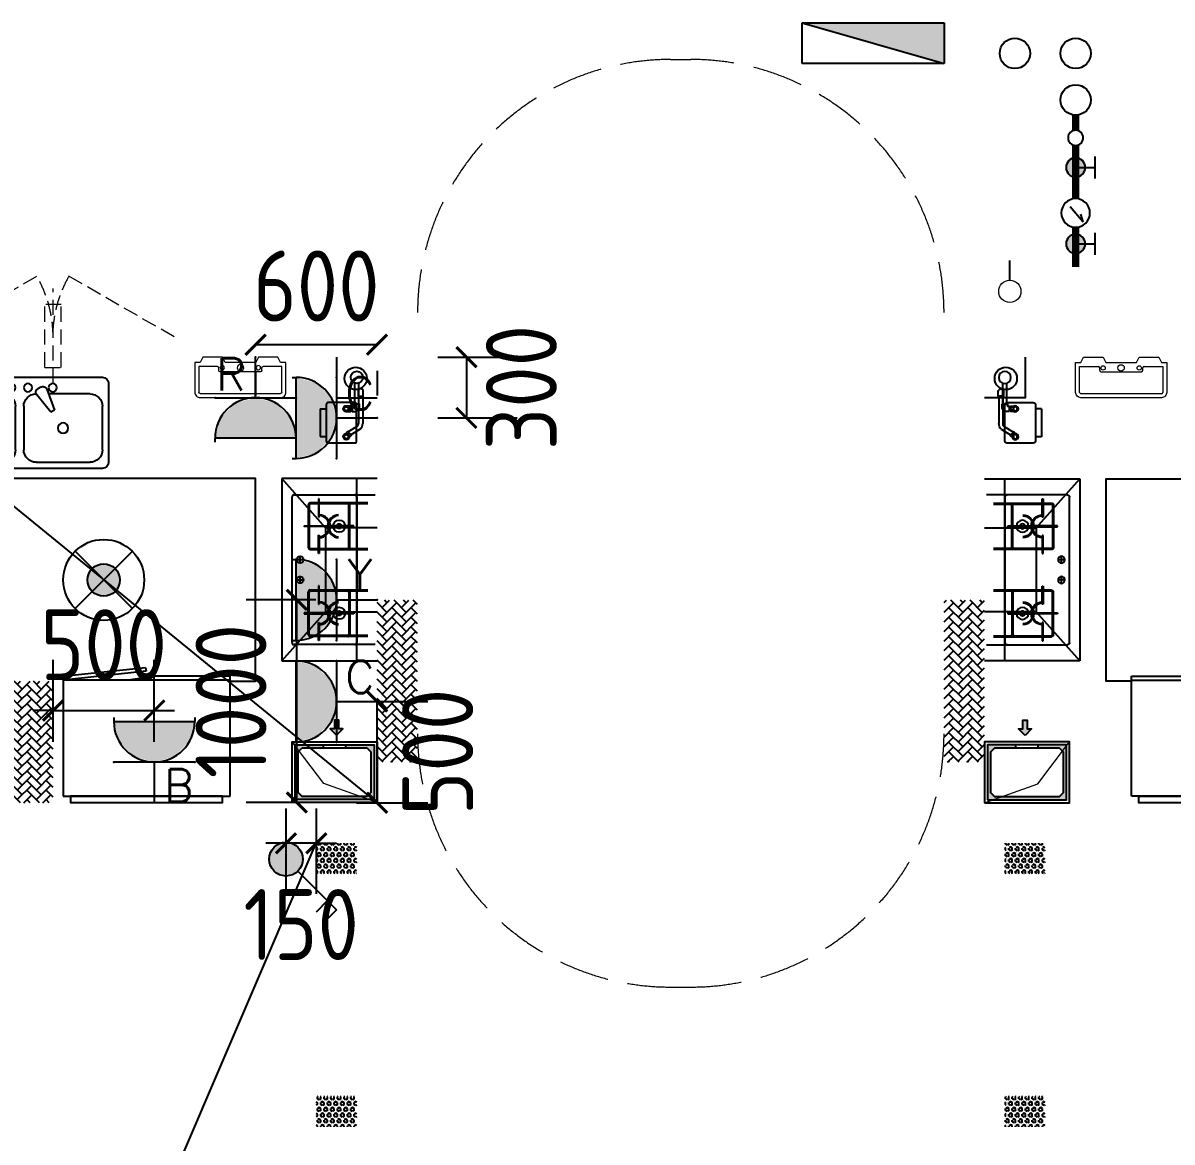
# Model space of a CAD drawing. Extents: x 3002737 to 4077523, y -995787 to -7267.
# Drawn here: x 3224489 to 3230163, y -711931 to -706406 of the extents above; entities that cross this region are included whole.
import ezdxf
from ezdxf.enums import TextEntityAlignment as Align

# ---------------------------------------------------------------- set-up
doc = ezdxf.new("R2010")
doc.units = 0
doc.header["$LTSCALE"] = 1000
doc.header["$MEASUREMENT"] = 0
doc.linetypes.add('DASH', pattern=[0.35, 0.25, -0.1])
doc.linetypes.add('HIDDEN', pattern=[0.375, 0.25, -0.125])
doc.layers.get('0').update_dxf_attribs({"linetype": 'CONTINUOUS'})
doc.layers.get('Defpoints').update_dxf_attribs({"linetype": 'CONTINUOUS'})
for name, color, linetype in [('!!电气', 1, 'CONTINUOUS'), ('AH-FURNITURE', 1, 'CONTINUOUS'), ('EQUIP-插座', 3, 'CONTINUOUS'), ('EQUIP-照明', 3, 'CONTINUOUS'), ('EQUIP_消火栓', 7, 'CONTINUOUS'), ('IP-bath&kitchen-JOHNSON', 4, 'CONTINUOUS'), ('LVTRY', 252, 'CONTINUOUS'), ('TEL_TEXT', 7, 'CONTINUOUS'), ('VPIPE-中水', 122, 'CONTINUOUS'), ('VPIPE-凝结', 150, 'CONTINUOUS'), ('VPIPE-消防', 1, 'TG_X'), ('VPIPE-给水', 3, 'TG_J'), ('保温', 6, 'CONTINUOUS'), ('建筑-排气道', 252, 'CONTINUOUS'), ('污水', 3, 'CONTINUOUS'), ('给水', 4, 'CONTINUOUS')]:
    doc.layers.add(name, color=color, linetype=linetype)
for name, color, linetype, lineweight in [('PUB_HATCH', 8, 'CONTINUOUS', 9), ('STAIR', 252, 'CONTINUOUS', 20), ('VPIPE-废水', 31, 'TG_F', 18), ('WINDOW', 146, 'CONTINUOUS', 20), ('平面-空调室内机', 176, 'CONTINUOUS', 9), ('平面-空调预留孔', 252, 'CONTINUOUS', 15), ('立面-洞口示意', 252, 'CONTINUOUS', 13)]:
    doc.layers.add(name, color=color, linetype=linetype, lineweight=lineweight)
doc.styles.add('_TEL_DIM', font='SIMPLEX', dxfattribs={"width": 0.8, "height": 3.5, "bigfont": 'HZTXT'})
doc.styles.add('DIM_FONT', font='SIMPLEX', dxfattribs={"width": 0.7, "bigfont": 'GBCBIG'})
doc.styles.get("Standard").update_dxf_attribs({"font": 'gbenor.shx', "bigfont": 'gbcbig.shx'})
doc.styles.add('TG_LINETYPE', font='SIMPLEX', dxfattribs={"width": 0.8, "height": 3, "bigfont": 'HZTXT'})
doc.linetypes.add('TG_F', pattern='A,2,-0.3,["F",TG_LINETYPE,S=0.1,R=0,X=-0.23,Y=-0.15],0', length=2.3)
doc.linetypes.add('TG_J', pattern='A,2,-0.22,["J",TG_LINETYPE,S=0.1,R=0,X=-0.18,Y=-0.15],0', length=2.22)
doc.linetypes.add('TG_X', pattern='A,4,-0.3,["X",TG_LINETYPE,S=0.1,R=0,X=-0.23,Y=-0.15],0', length=4.3)
doc.dimstyles.get("Standard").update_dxf_attribs({"dimscale": 100, "dimtxt": 3.5, "dimasz": 1, "dimexe": 2.5, "dimexo": 3, "dimgap": 1.5, "dimtad": 1, "dimdec": 0, "dimzin": 0, "dimdsep": 46, "dimtxsty": 'Standard', "dimblk": 'ARCHTICK', "dimcen": 0.09, "dimadec": 0, "dimazin": 0, "dimtfac": 1, "dimtdec": 0, "dimtix": 1, "dimtmove": 2, "dimatfit": 3, "dimfxl": 1, "dimtolj": 1, "dimtzin": 0, "dimarcsym": 0})
pattern_1 = [(45, (0, 0), (0, 47.4157523), [100.584, -33.528]), (135, (23.708, 23.708), (3e-15, 47.4157523), [100.584, -33.528])]
pattern_2 = [(90, (0, 0), (-16.49778, 1e-15), [9.525, -19.05]), (210, (0, 0), (8.24889, -14.2874966), [9.525, -19.05]), (150, (6e-16, 9.525), (-8.24889, -14.2874966), [9.525, -19.05])]

# ---------------------------------------------------------------- blocks, each defined once
blk = doc.blocks.new('rtyg7uyhg')
at = {"layer": 'LVTRY'}
for p, q in [((193590.3, 45458.1), (193590.3, 45069.5)), ((194234.6, 45488.8), (193621, 45488.8)), ((194265.3, 45069.5), (194265.3, 45458.1)), ((193682.3, 45407), (193887.8, 45407)), ((193896.4, 45429.9), (193857.6, 45326.3)), ((193875.3, 45316), (193945.6, 45401.5)), ((193925.8, 45440.4), (193940.1, 45432.2)), ((194111.9, 45407), (194173.3, 45407)), ((193621, 45130.8), (193621, 45345.6)), ((194009.6, 45345.6), (194009.6, 45130.8)), ((194050.5, 45130.8), (194050.5, 45345.6)), ((194234.6, 45345.6), (194234.6, 45130.8)), ((193857.6, 45326.3), (193875.3, 45316)), ((193948.3, 45069.5), (193682.3, 45069.5)), ((194173.3, 45069.5), (194111.9, 45069.5)), ((193621, 45038.8), (194234.6, 45038.8))]:
    blk.add_line(p, q, dxfattribs=at)
for centre, radius in [((193866.4, 45437.7), 20.5), ((193989.2, 45437.7), 20.5), ((194071, 45437.7), 20.5), ((193815.3, 45238.2), 25.6), ((194137.5, 45238.2), 25.6)]:
    blk.add_circle(centre, radius, dxfattribs=at)
for centre, radius, start, end in [((193621, 45458.1), 30.7, 90, 180), ((194234.6, 45458.1), 30.7, 360, 90), ((193682.3, 45345.6), 61.4, 90, 180), ((193915.6, 45422.7), 20.5, 60, 159.4623), ((193929.8, 45414.5), 20.5, 320.5377, 60), ((193948.3, 45345.6), 61.4, 360, 90), ((194111.9, 45345.6), 61.4, 90, 180), ((194173.3, 45345.6), 61.4, 360, 90), ((193682.3, 45130.8), 61.4, 180, 270), ((193948.3, 45130.8), 61.4, 270, 360), ((194111.9, 45130.8), 61.4, 180, 270), ((194173.3, 45130.8), 61.4, 270, 360), ((193621, 45069.5), 30.7, 180, 270), ((194234.6, 45069.5), 30.7, 270, 360)]:
    blk.add_arc(centre, radius, start, end, dxfattribs=at)
at = {"layer": 'LVTRY', "style": 'DIM_FONT', "width": 0.8, "flags": 9}
for tag in ['YSIZE', 'XSIZE']:
    blk.add_attdef(tag, (193927.8, 45487.8), '', height=0.5, rotation=90, dxfattribs=at)
blk = doc.blocks.new('A$C60D053AF')
at = {"layer": 'AH-FURNITURE', "color": 8}
for p, q in [((232.5, -90), (128.3, -90)), ((232.5, -110), (128.3, -110)), ((192.5, -71), (327.6, -71)), ((192.5, -91), (327.6, -91)), ((341.7, -96.9), (370, -143.2)), ((355.9, -82.7), (384.2, -129)), ((245, -129.5), (245, -122.5)), ((265, -129.5), (265, -122.5)), ((255, -281), (255, -251)), ((255, -281), (393, -281)), ((393, -281), (393, -251))]:
    blk.add_line(p, q, dxfattribs=at)
for points in [[(170, -68, 1), (170, -94), (192.5, -94), (192.5, -68)], [(234, -251), (414, -251, 0.414214), (424, -241), (424, -111, 0.414214), (414, -101), (234, -101, 0.414214), (224, -111), (224, -241, 0.414214)], [(268, -122.5), (268, -107, 0.414214), (248, -87), (232.5, -87), (232.5, -113), (242, -113), (242, -122.5)], [(242, -152, 1), (268, -152), (268, -129.5), (242, -129.5)], [(383.8, -161.2, 1), (402.2, -142.8), (386.3, -126.9), (367.9, -145.3)]]:
    blk.add_lwpolyline(points, format="xyb", close=True, dxfattribs=at)
for centre, radius in [((100, -100), 30), ((255, -152), 15), ((255, -152), 10), ((393, -152), 15), ((393, -152), 10)]:
    blk.add_circle(centre, radius, dxfattribs=at)
for radius in [40, 20]:
    blk.add_arc((327.6, -111), radius, 45, 90, dxfattribs=at)
blk = doc.blocks.new('A-Kitchen-7')
at = {"layer": 'LVTRY'}
for p, q in [((-518.7, 779.7), (-7.2, 834.3)), ((-3.6, 810.6), (-515, 756)), ((-29.1, 767), (-35.2, 806.4)), ((-7.2, 834.3), (-3.6, 810.6)), ((-515, 756), (-518.7, 779.7)), ((515, 756), (-515, 756)), ((-515, 756), (-515, 40)), ((-485.6, 760.5), (-484.9, 756)), ((-29.1, 767), (-112.1, 756)), ((515, 780), (0, 780)), ((0, 756), (0, 780)), ((515, 756), (515, 780)), ((515, 40), (515, 756)), ((-515, 40), (515, 40))]:
    blk.add_line(p, q, dxfattribs=at)
blk.add_lwpolyline([(-468.9, 40), (-468.9, 0), (468.9, 0), (468.9, 40)], close=True, dxfattribs=at)
blk = doc.blocks.new('FRSDFDGDGDRGDR')
at = {"layer": '平面-空调预留孔', "color": 252}
for p, q in [((699612.3, 775044), (699612.3, 775441.2)), ((699618.9, 775447.8), (699746.3, 775447.8)), ((699746.3, 775447.8), (699746.3, 775355.4)), ((699719.9, 775342.2), (699719.9, 775143)), ((699726.5, 775348.8), (699739.7, 775348.8)), ((699726.5, 775136.4), (699739.7, 775136.4)), ((699746.3, 775129.8), (699746.3, 775037.4)), ((699746.3, 775037.4), (699618.9, 775037.4))]:
    blk.add_line(p, q, dxfattribs=at)
blk.add_lwpolyline([(699766.1, 775166.7), (699792.5, 775153.5), (699792.5, 775057.2), (699766.1, 775044), (699766.1, 775017.6), (699618.9, 775017.6, -0.414214), (699592.5, 775044), (699592.5, 775441.2, -0.414214), (699618.9, 775467.6), (699766.1, 775467.6), (699766.1, 775441.2), (699792.5, 775428), (699792.5, 775331.6), (699766.1, 775318.4)], format="xyb", close=True, dxfattribs=at)
for centre, radius in [((699739.7, 775331.6), 10.6), ((699739.7, 775243.2), 15.8), ((699739.7, 775153.5), 10.6)]:
    blk.add_circle(centre, radius, dxfattribs=at)
for centre, start, end in [((699618.9, 775441.2), 90, 180), ((699726.5, 775342.2), 90, 180), ((699739.7, 775355.4), 270, 360), ((699726.5, 775143), 180, 270), ((699739.7, 775129.8), 0, 90), ((699618.9, 775044), 180, 270)]:
    blk.add_arc(centre, 6.6, start, end, dxfattribs=at)
blk = doc.blocks.new('*U153')
h = blk.add_hatch(color=5)
h.set_gradient(color1=(0, 0, 255), rotation=180, tint=1)
h.paths.add_polyline_path([(0, 0), (-6.35, -6.35), (-6.35, -2.159), (-15, -2.159), (-15, 2.159), (-6.35, 2.159), (-6.35, 6.35)])
at = {"color": 0, "linetype": 'Continuous'}
blk.add_lwpolyline([(0, 0), (-6.35, -6.35), (-6.35, -2.159), (-15, -2.159), (-15, 2.159), (-6.35, 2.159), (-6.35, 6.35)], close=True, dxfattribs=at)
blk = doc.blocks.new('GDGDRGDRGRD')
at = {"layer": 'PUB_HATCH'}
blk.add_hatch(color=252, dxfattribs=at).paths.add_polyline_path([(430319.8, 370173.6), (430319.8, 370443.6), (430179.8, 370443.6), (430179.8, 370428.6), (430284.8, 370428.6), (430304.8, 370408.6), (430304.8, 370208.6), (430284.8, 370188.6), (429964.8, 370188.6), (429944.8, 370208.6), (429944.8, 370408.6), (429964.8, 370428.6), (430069.8, 370428.6), (430069.8, 370443.6), (429929.8, 370443.6), (429929.8, 370173.6)])
at = {"layer": 'LVTRY', "color": 251}
for p, q in [((430080.5, 371515.4), (429864.6, 371758.3)), ((430334.8, 371758.3), (429864.6, 371758.3)), ((429864.6, 371758.3), (429864.6, 370858.3)), ((430234.8, 370858.3), (430234.8, 371758.3)), ((430334.8, 371515.4), (430080.5, 371515.4)), ((430080.5, 371515.4), (430080.5, 371100.3)), ((429864.6, 370858.3), (430080.5, 371100.3)), ((430080.5, 371100.3), (430334.8, 371100.3)), ((429864.6, 370858.3), (430334.8, 370858.3))]:
    blk.add_line(p, q, dxfattribs=at)
at = {"layer": 'LVTRY'}
for p, q in [((429914.8, 370948.3), (429914.8, 371668.3)), ((429924.8, 371678.3), (430324.8, 371678.3)), ((429994.8, 371628.3), (429994.8, 371418.3)), ((429999.8, 371628.3), (429999.8, 371418.3)), ((430289.8, 371638.3), (430004.8, 371638.3)), ((430289.8, 371633.3), (430004.8, 371633.3)), ((430045.1, 371658.3), (430045.1, 371568.3)), ((430049.6, 371658.3), (430045.1, 371658.3)), ((430049.6, 371568.3), (430049.6, 371658.3)), ((430194.8, 371418.3), (430194.8, 371628.3)), ((430199.8, 371418.3), (430199.8, 371628.3)), ((430234.8, 371668.3), (430234.8, 370948.3)), ((429974.8, 371525.6), (430102.3, 371525.6)), ((429974.8, 371521.1), (429974.8, 371525.6)), ((430102.3, 371521.1), (429974.8, 371521.1)), ((430045.1, 371568.3), (430049.6, 371568.3)), ((430219.8, 371525.6), (430092.3, 371525.6)), ((430092.3, 371525.6), (430092.3, 371521.1)), ((430092.3, 371521.1), (430219.8, 371521.1)), ((430102.3, 371525.6), (430102.3, 371521.1)), ((430219.8, 371521.1), (430219.8, 371525.6)), ((430234.8, 371100.3), (430234.8, 371515.4)), ((430045.1, 371388.3), (430045.1, 371478.3)), ((430045.1, 371478.3), (430049.6, 371478.3)), ((430049.6, 371478.3), (430049.6, 371388.3)), ((430004.8, 371413.3), (430289.8, 371413.3)), ((430004.8, 371408.3), (430289.8, 371408.3)), ((429935.4, 371358.3), (429974.2, 371358.3)), ((429954.8, 371338.9), (429954.8, 371377.7)), ((430049.6, 371388.3), (430045.1, 371388.3)), ((429935.4, 371258.3), (429974.2, 371258.3)), ((429954.8, 371238.9), (429954.8, 371277.7)), ((429994.8, 370988.3), (429994.8, 371198.3)), ((429999.8, 370988.3), (429999.8, 371198.3)), ((430004.8, 371208.3), (430289.8, 371208.3)), ((430004.8, 371203.3), (430289.8, 371203.3)), ((430045.1, 371228.3), (430045.1, 371138.3)), ((430049.6, 371228.3), (430045.1, 371228.3)), ((430049.6, 371138.3), (430049.6, 371228.3)), ((430194.8, 371198.3), (430194.8, 370988.3)), ((430199.8, 371198.3), (430199.8, 370988.3)), ((430045.1, 371138.3), (430049.6, 371138.3)), ((430102.3, 371095.6), (429974.8, 371095.6)), ((429974.8, 371095.6), (429974.8, 371091.1)), ((429974.8, 371091.1), (430102.3, 371091.1)), ((430092.3, 371091.1), (430092.3, 371095.6)), ((430092.3, 371095.6), (430219.8, 371095.6)), ((430219.8, 371091.1), (430092.3, 371091.1)), ((430102.3, 371091.1), (430102.3, 371095.6)), ((430219.8, 371095.6), (430219.8, 371091.1)), ((430045.1, 370958.3), (430045.1, 371048.3)), ((430045.1, 371048.3), (430049.6, 371048.3)), ((430049.6, 371048.3), (430049.6, 370958.3)), ((430289.8, 370983.3), (430004.8, 370983.3)), ((430289.8, 370978.3), (430004.8, 370978.3)), ((430049.6, 370958.3), (430045.1, 370958.3)), ((430324.8, 370938.3), (429924.8, 370938.3))]:
    blk.add_line(p, q, dxfattribs=at)
at = {"layer": 'LVTRY', "color": 252}
for p, q in [((430069.8, 370428.6), (430069.8, 370443.6)), ((430179.8, 370428.6), (430179.8, 370443.6))]:
    blk.add_line(p, q, dxfattribs=at)
at = {"layer": 'LVTRY'}
blk.add_lwpolyline([(429608.8, 370758.3), (429734.8, 370758.3), (429734.8, 371758.3), (427634.8, 371758.3)], dxfattribs=at)
at = {"layer": 'LVTRY', "color": 252}
for points in [[(430334.8, 370158.6), (429914.8, 370158.6), (429914.8, 370458.6), (430334.8, 370458.6)], [(430319.8, 370173.6), (429929.8, 370173.6), (429929.8, 370443.6), (430319.8, 370443.6)], [(429964.8, 370428.6), (430284.8, 370428.6), (430304.8, 370408.6), (430304.8, 370208.6), (430284.8, 370188.6), (429964.8, 370188.6), (429944.8, 370208.6), (429944.8, 370408.6), (429964.8, 370428.6)]]:
    blk.add_lwpolyline(points, close=True, dxfattribs=at)
at = {"layer": 'LVTRY'}
for centre, radius in [((430147.3, 371523.3), 29.7), ((430147.3, 371523.3), 11.7), ((429954.8, 371358.3), 17), ((429954.8, 371258.3), 17), ((430147.3, 371093.3), 29.7), ((430147.3, 371093.3), 11.7)]:
    blk.add_circle(centre, radius, dxfattribs=at)
for centre, radius, start, end in [((429924.8, 371668.3), 10, 90, 180), ((430004.8, 371628.3), 10, 90, 180), ((430004.8, 371628.3), 5, 90, 180), ((430189.8, 371628.3), 10, 0, 90), ((430189.8, 371628.3), 5, 0, 90), ((430224.8, 371668.3), 10, 0, 90), ((430047.3, 371523.3), 56.7, 2.2742, 87.7258), ((430047.3, 371523.3), 52.2, 2.4704, 87.5296), ((430147.3, 371523.3), 56.7, 92.2742, 177.7258), ((430147.3, 371523.3), 52.2, 92.4704, 177.5296), ((430047.3, 371523.3), 56.7, 272.2742, 357.7258), ((430047.3, 371523.3), 52.2, 272.4704, 357.5296), ((430147.3, 371523.3), 56.7, 182.2742, 267.7258), ((430147.3, 371523.3), 52.2, 182.4704, 267.5296), ((430004.8, 371418.3), 10, 180, 270), ((430004.8, 371418.3), 5, 180, 270), ((430189.8, 371418.3), 5, 270, 0), ((430189.8, 371418.3), 10, 270, 0), ((430004.8, 371198.3), 10, 90, 180), ((430004.8, 371198.3), 5, 90, 180), ((430189.8, 371198.3), 10, 0, 90), ((430189.8, 371198.3), 5, 0, 90), ((430047.3, 371093.3), 56.7, 2.2742, 87.7258), ((430047.3, 371093.3), 52.2, 2.4704, 87.5296), ((430147.3, 371093.3), 56.7, 92.2742, 177.7258), ((430147.3, 371093.3), 52.2, 92.4704, 177.5296), ((430047.3, 371093.3), 56.7, 272.2742, 357.7258), ((430047.3, 371093.3), 52.2, 272.4704, 357.5296), ((430147.3, 371093.3), 56.7, 182.2742, 267.7258), ((430147.3, 371093.3), 52.2, 182.4704, 267.5296), ((429924.8, 370948.3), 10, 180, 270), ((430004.8, 370988.3), 10, 180, 270), ((430004.8, 370988.3), 5, 180, 270), ((430189.8, 370988.3), 5, 270, 0), ((430189.8, 370988.3), 10, 270, 0), ((430224.8, 370948.3), 10, 270, 0)]:
    blk.add_arc(centre, radius, start, end, dxfattribs=at)
at = {"layer": '立面-洞口示意', "color": 252}
blk.add_lwpolyline([(430334.8, 370158.6), (430071.3, 370252.5), (429914.8, 370458.6)], dxfattribs=at)
at = {"xscale": -1, "rotation": 270}
blk.add_blockref('FRSDFDGDGDRGDR', (-345582.7, -327434.2), dxfattribs=at)
at = {"xscale": -1}
blk.add_blockref('rtyg7uyhg', (622599.6, 326769.5), dxfattribs=at)
at = {"rotation": 270}
blk.add_blockref('A$C60D053AF', (430334.8, 372358.3), dxfattribs=at)
at = {"layer": 'LVTRY', "color": 1, "extrusion": (0, 0, -1), "xscale": -0.7999999999883585, "yscale": 0.7999999999883585, "zscale": -0.7999999999883585}
blk.add_blockref('A-Kitchen-7', (-429196.8, 370158.6), dxfattribs=at)
at = {"layer": '建筑-排气道', "xscale": -5, "yscale": 5, "zscale": 5, "rotation": 90}
blk.add_blockref('*U153', (430134.7, 370490.9), dxfattribs=at)
blk = doc.blocks.new('GDFGDGRD')
at = {"layer": '保温', "linetype": 'ByBlock', "ltscale": 10}
h = blk.add_hatch(dxfattribs=at)
h.set_pattern_fill('AR-HBONE', color=251, scale=55)
h.set_pattern_definition(pattern_1)
h.paths.add_polyline_path([(431616.6, 372623.9), (431816.6, 372623.9), (431816.7, 373423.7), (431616.7, 373423.7)])
h = blk.add_hatch(dxfattribs=at)
h.set_pattern_fill('AR-HBONE', color=251, scale=55)
h.set_pattern_definition(pattern_1)
h.paths.add_polyline_path([(434616.6, 372623.9), (434416.6, 372623.9), (434416.5, 373423.7), (434616.5, 373423.7)])
h = blk.add_hatch(dxfattribs=at)
h.set_pattern_fill('AR-HBONE', color=251, scale=55)
h.set_pattern_definition(pattern_1)
h.paths.add_polyline_path([(430017.8, 372423.6), (430016.6, 373023.7), (429816.6, 373023.7), (429817.8, 372423.6)])
at = {"layer": '保温', "linetype": 'Continuous', "ltscale": 10}
h = blk.add_hatch(dxfattribs=at)
h.set_pattern_fill('HEX', color=251, scale=10, angle=90, style=0)
h.set_pattern_definition(pattern_2)
h.paths.add_polyline_path([(431316.6, 372073.7), (431516.6, 372073.7), (431516.7, 372223.7), (431316.7, 372223.7)])
h = blk.add_hatch(dxfattribs=at)
h.set_pattern_fill('HEX', color=251, scale=10, angle=90, style=0)
h.set_pattern_definition(pattern_2)
h.paths.add_polyline_path([(434916.6, 372073.7), (434716.6, 372073.7), (434716.5, 372223.7), (434916.5, 372223.7)])
h = blk.add_hatch(dxfattribs=at)
h.set_pattern_fill('HEX', color=251, scale=10, angle=90, style=0)
h.set_pattern_definition(pattern_2)
h.paths.add_polyline_path([(431316.6, 370823.7), (431516.6, 370823.7), (431516.7, 370973.7), (431316.7, 370973.7)])
h = blk.add_hatch(dxfattribs=at)
h.set_pattern_fill('HEX', color=251, scale=10, angle=90, style=0)
h.set_pattern_definition(pattern_2)
h.paths.add_polyline_path([(434916.6, 370823.7), (434716.6, 370823.7), (434716.5, 370973.7), (434916.5, 370973.7)])
blk = doc.blocks.new('$TwtSys$00000434')
at = {"color": 252}
for p, q in [((-0.5, 0.5), (-0.5, -0.5)), ((-0.5, -0.5), (0.5, 0.5)), ((0.5, 0.5), (-0.5, 0.5)), ((0.5, -0.5), (0.5, 0.5)), ((-0.5, -0.5), (0.5, -0.5))]:
    blk.add_line(p, q, dxfattribs=at)
blk.add_solid([(0.5, -0.5), (0.5, 0.5), (-0.5, -0.5)], dxfattribs=at)
blk = doc.blocks.new('A$C2705576B')
at = {"layer": '给水'}
h = blk.add_hatch(color=252, dxfattribs=at)
edge = h.paths.add_edge_path()
edge.add_arc((417.5, -1741.2), 47.2, 0, 360)
h = blk.add_hatch(color=252, dxfattribs=at)
edge = h.paths.add_edge_path()
edge.add_arc((794.7, -1741.2), 47.2, 0, 360)
at = {"layer": '给水', "color": 252}
for p, q in [((363.1, -1645.4), (471.8, -1645.4)), ((417.5, -1741.2), (417.5, -1645.4)), ((740.3, -1645.4), (849, -1645.4)), ((794.7, -1741.2), (794.7, -1645.4)), ((601.1, -1768.1), (525.3, -1704.3)), ((525.3, -1704.3), (564, -1715))]:
    blk.add_line(p, q, dxfattribs=at)
at = {"layer": '给水', "color": 252, "const_width": 35.4}
for points in [[(499.1, -1741.2), (302.5, -1741.2)], [(903.5, -1741.2), (640.6, -1741.2)], [(1052.8, -1741.2), (978.5, -1741.2)]]:
    blk.add_lwpolyline(points, dxfattribs=at)
at = {"layer": '给水', "color": 252}
for centre, radius in [((417.5, -1741.2), 47.2), ((569.8, -1741.2), 70.8), ((794.7, -1741.2), 47.2), ((941, -1741.2), 37.5)]:
    blk.add_circle(centre, radius, dxfattribs=at)
blk = doc.blocks.new('dongkong')
at = {"layer": '平面-空调预留孔', "color": 8, "linetype": 'HIDDEN', "ltscale": 0.3}
for p, q in [((-603796, 210899.9), (-603796, 210431.5)), ((-603836, 210821), (-603836, 210510.8)), ((-603836, 210821), (-603756, 210821)), ((-603756, 210821), (-603756, 210510.8))]:
    blk.add_line(p, q, dxfattribs=at)
blk.add_lwpolyline([(-603756, 210510.8), (-603836, 210510.8)], dxfattribs=at)
blk = doc.blocks.new('A$C1C403CBE')
at = {"layer": 'IP-bath&kitchen-JOHNSON', "color": 252}
for points in [[(10800, 10800), (10800, 10600), (11000, 10600)], [(14200, 10800), (14200, 10600), (14000, 10600)]]:
    blk.add_lwpolyline(points, dxfattribs=at)
at = {"layer": 'STAIR', "color": 252, "linetype": 'DASH'}
for points in [[(11200, 11020, -0.414214), (12450, 12270), (12550, 12270, -0.414214), (13800, 11020)], [(11200, 8940, 0.414214), (12450, 7690), (12550, 7690, 0.414214), (13800, 8940)]]:
    blk.add_lwpolyline(points, format="xyb", dxfattribs=at)
at = {"layer": 'VPIPE-中水', "color": 252, "linetype": 'Continuous'}
for centre in [(10894.8, 10695), (14105.2, 10695)]:
    blk.add_circle(centre, 55, dxfattribs=at)
at = {"layer": 'VPIPE-凝结', "color": 252}
blk.add_line((14125, 11180), (14125, 11278), dxfattribs=at)
at = {"layer": 'VPIPE-废水', "color": 252}
blk.add_circle((14125, 11125), 55, dxfattribs=at)
at = {"layer": 'VPIPE-消防', "color": 252, "linetype": 'Continuous'}
blk.add_circle((14150, 12300), 75, dxfattribs=at)
at = {"layer": 'VPIPE-给水', "color": 252, "linetype": 'Continuous'}
for centre in [(14450, 12300), (14450, 12070)]:
    blk.add_circle(centre, 75, dxfattribs=at)
at = {"layer": 'WINDOW', "color": 252, "linetype": 'DASH', "ltscale": 0.3}
for points in [[(8800, 10900), (9319.6, 11200, -0.131652), (9400, 10900)], [(9998.1, 10900), (9478.5, 11200, 0.131652), (9398.1, 10900)]]:
    blk.add_lwpolyline(points, format="xyb", dxfattribs=at)
at = {"color": 252}
for name, p in [('GDGDRGDRGRD', (-419334.8, -361557.7)), ('GDFGDGRD', (-420616.6, -363823.7))]:
    blk.add_blockref(name, p, dxfattribs=at)
at = {"color": 252, "xscale": -1}
blk.add_blockref('GDGDRGDRGRD', (444334.8, -361558.3), dxfattribs=at)
at = {"layer": 'EQUIP_消火栓', "color": 252, "xscale": -700, "yscale": 200, "zscale": 700, "rotation": 180}
blk.add_blockref('$TwtSys$00000434', (13450, 12350), dxfattribs=at)
at = {"layer": '平面-空调室内机', "color": 252, "ltscale": 0.3, "xscale": -1, "rotation": 180}
blk.add_blockref('dongkong', (613196, 221570.8), dxfattribs=at)
at = {"layer": '污水', "color": 252, "xscale": -1, "rotation": 269.999999999891}
blk.add_blockref('A$C2705576B', (16191.2, 10942.2), dxfattribs=at)
blk = doc.blocks.new('$equip$00001149')
for p, q in [((-0.354, 0.354), (0.354, -0.354)), ((0.354, 0.354), (-0.354, -0.354))]:
    blk.add_line(p, q)
for radius in [0.5, 0.2]:
    blk.add_circle((0, 0), radius)
for points in [[(-0.1, 0.173), (0.1, 0.173), (-0.173, 0.1), (0.173, 0.1)], [(0, 0.2), (0, 0.2), (-0.1, 0.173), (0.1, 0.173)], [(-0.173, 0.1), (0.173, 0.1), (-0.2, 0), (0.2, 0)], [(-0.173, -0.1), (0.173, -0.1), (-0.2, 0), (0.2, 0)], [(-0.1, -0.173), (0.1, -0.173), (-0.173, -0.1), (0.173, -0.1)], [(0, -0.2), (0, -0.2), (-0.1, -0.173), (0.1, -0.173)]]:
    blk.add_solid(points)
at = {"flags": 9}
blk.add_attdef('A', (0, 0), '', height=0.00002, dxfattribs=at)
blk = doc.blocks.new('_ArchTick')
at = {"color": 0, "linetype": 'ByBlock', "const_width": 0.15}
blk.add_lwpolyline([(-0.5, -0.5), (0.5, 0.5)], dxfattribs=at)
blk = doc.blocks.new('*D347')
at = {"layer": '!!电气', "color": 0, "lineweight": -2, "transparency": 16777216}
for p, q in [((3225787.4, -710284), (3225787.4, -710705.9)), ((3225937.4, -710284), (3225937.4, -710705.9)), ((3225787.4, -710455.9), (3225687.4, -710455.9)), ((3225937.4, -710455.9), (3225787.4, -710455.9)), ((3225937.4, -710455.9), (3226037.4, -710455.9))]:
    blk.add_line(p, q, dxfattribs=at)
at = {"layer": 'Defpoints', "color": 0, "transparency": 16777216}
for p in [(3225787.4, -709984), (3225937.4, -709984), (3225787.4, -710455.9)]:
    blk.add_point(p, dxfattribs=at)
at = {"layer": '!!电气', "color": 0, "lineweight": -2, "transparency": 16777216, "xscale": 100, "yscale": 100, "zscale": 100}
blk.add_blockref('_ArchTick', (3225787.4, -710455.9), dxfattribs=at)
at = {"layer": '!!电气', "color": 0, "lineweight": -2, "transparency": 16777216, "xscale": 100, "yscale": 100, "zscale": 100, "rotation": 180}
blk.add_blockref('_ArchTick', (3225937.4, -710455.9), dxfattribs=at)
at = {"layer": '!!电气', "color": 0, "transparency": 16777216, "insert": (3225862.4, -710857.2), "char_height": 350, "attachment_point": 5}
blk.add_mtext('\\A1;150', dxfattribs=at)
blk = doc.blocks.new('$equip$00001963')
for p, q in [((0.147, 0.356), (0.625, 0.833)), ((0.512, 0.72), (0.653, 0.579)), ((0.625, 0.833), (0.766, 0.692))]:
    blk.add_line(p, q)
blk.add_circle((0, 0.208), 0.208)
for p in [(0, 0.417), (-0.208, 0.208), (0.208, 0.208), (0, 0)]:
    blk.add_point(p)
for points in [[(-0.18, 0.313), (0.18, 0.313), (-0.208, 0.208), (0.208, 0.208)], [(-0.104, 0.389), (0.104, 0.389), (-0.18, 0.313), (0.18, 0.313)], [(0, 0.417), (0, 0.417), (-0.104, 0.389), (0.104, 0.389)], [(-0.18, 0.104), (0.18, 0.104), (-0.208, 0.208), (0.208, 0.208)], [(-0.104, 0.028), (0.104, 0.028), (-0.18, 0.104), (0.18, 0.104)], [(0, 0), (0, 0), (-0.104, 0.028), (0.104, 0.028)]]:
    blk.add_solid(points)
at = {"layer": 'TEL_TEXT', "style": '_TEL_DIM', "flags": 1}
blk.add_attdef('A', text='', height=0.00002, dxfattribs=at).set_placement((0, 0), align=Align.MIDDLE_CENTER)
blk = doc.blocks.new('*D350')
at = {"layer": '!!电气', "color": 0, "lineweight": -2, "transparency": 16777216}
for p, q in [((3224637.4, -709955.6), (3224637.4, -709550.4)), ((3225137.4, -709955.6), (3225137.4, -709550.4)), ((3224637.4, -709800.4), (3224537.4, -709800.4)), ((3224637.4, -709800.4), (3225137.4, -709800.4)), ((3225137.4, -709800.4), (3225237.4, -709800.4))]:
    blk.add_line(p, q, dxfattribs=at)
at = {"layer": 'Defpoints', "color": 0, "transparency": 16777216}
for p in [(3225137.4, -709800.4), (3224637.4, -710255.6), (3225137.4, -710255.6)]:
    blk.add_point(p, dxfattribs=at)
at = {"layer": '!!电气', "color": 0, "lineweight": -2, "transparency": 16777216, "xscale": 100, "yscale": 100, "zscale": 100}
blk.add_blockref('_ArchTick', (3224637.4, -709800.4), dxfattribs=at)
at = {"layer": '!!电气', "color": 0, "lineweight": -2, "transparency": 16777216, "xscale": 100, "yscale": 100, "zscale": 100, "rotation": 180}
blk.add_blockref('_ArchTick', (3225137.4, -709800.4), dxfattribs=at)
at = {"layer": '!!电气', "color": 0, "transparency": 16777216, "insert": (3224887.4, -709475.4), "char_height": 350, "attachment_point": 5}
blk.add_mtext('\\A1;500', dxfattribs=at)
blk = doc.blocks.new('$equip$00001764')
for p, q in [((-0.5, 1.05), (-0.5, 1)), ((-0.5, 1), (0.5, 1)), ((0.5, 1.05), (0.5, 1)), ((0.5, 0.5), (-0.5, 0.5)), ((0, 0.5), (0, 0))]:
    blk.add_line(p, q)
blk.add_arc((0, 1), 0.5, 180, 0)
for p in [(-0.5, 0.5), (0.5, 0.5), (0, 0)]:
    blk.add_point(p)
for points in [[(0.433, 0.75), (-0.433, 0.75), (0.5, 1), (-0.5, 1)], [(0.25, 0.567), (-0.25, 0.567), (0.433, 0.75), (-0.433, 0.75)], [(0, 0.5), (0, 0.5), (0.25, 0.567), (-0.25, 0.567)]]:
    blk.add_solid(points)
at = {"color": 7, "style": '_TEL_DIM'}
blk.add_attdef('$TEXT$', text='', height=0.4, dxfattribs=at).set_placement((0.303, 0.211), align=Align.MIDDLE_CENTER)
at = {"color": 7, "style": '_TEL_DIM', "flags": 1}
blk.add_attdef('A', text='', height=0.00002, dxfattribs=at).set_placement((0, 0), align=Align.MIDDLE_CENTER)
blk = doc.blocks.new('*D351')
at = {"layer": '!!电气', "color": 0, "lineweight": -2, "transparency": 16777216}
for p, q in [((3225935.6, -709254.3), (3225591.2, -709254.3)), ((3225841.2, -710254.3), (3225841.2, -709254.3)), ((3225935.6, -710254.3), (3225591.2, -710254.3))]:
    blk.add_line(p, q, dxfattribs=at)
at = {"layer": 'Defpoints', "color": 0, "transparency": 16777216}
for p in [(3225841.2, -709254.3), (3226235.6, -709254.3), (3226235.6, -710254.3)]:
    blk.add_point(p, dxfattribs=at)
at = {"layer": '!!电气', "color": 0, "lineweight": -2, "transparency": 16777216, "xscale": 100, "yscale": 100, "zscale": 100}
for p, rotation in [((3225841.2, -709254.3), 90), ((3225841.2, -710254.3), 270)]:
    blk.add_blockref('_ArchTick', p, dxfattribs=dict(at, rotation=rotation))
at = {"layer": '!!电气', "color": 0, "transparency": 16777216, "insert": (3225516.2, -709754.3), "char_height": 350, "attachment_point": 5, "rotation": 90}
blk.add_mtext('\\A1;1000', dxfattribs=at)
blk = doc.blocks.new('*D352')
at = {"layer": '!!电气', "color": 0, "lineweight": -2, "transparency": 16777216}
for p, q in [((3226237.4, -707994.4), (3225637.4, -707994.4)), ((3225637.4, -708123.2), (3225637.4, -708244.4)), ((3226237.4, -708123.2), (3226237.4, -708244.4))]:
    blk.add_line(p, q, dxfattribs=at)
at = {"layer": 'Defpoints', "color": 0, "transparency": 16777216}
for p in [(3225637.4, -707823.2), (3226237.4, -707823.2), (3225637.4, -707994.4)]:
    blk.add_point(p, dxfattribs=at)
at = {"layer": '!!电气', "color": 0, "lineweight": -2, "transparency": 16777216, "xscale": 100, "yscale": 100, "zscale": 100, "rotation": 180}
blk.add_blockref('_ArchTick', (3225637.4, -707994.4), dxfattribs=at)
at = {"layer": '!!电气', "color": 0, "lineweight": -2, "transparency": 16777216, "xscale": 100, "yscale": 100, "zscale": 100}
blk.add_blockref('_ArchTick', (3226237.4, -707994.4), dxfattribs=at)
at = {"layer": '!!电气', "color": 0, "transparency": 16777216, "insert": (3225937.4, -707704.4), "char_height": 350, "attachment_point": 5}
blk.add_mtext('\\A1;600', dxfattribs=at)
blk = doc.blocks.new('*D353')
at = {"layer": '!!电气', "color": 0, "lineweight": -2, "transparency": 16777216}
for p, q in [((3226135.7, -709755.9), (3226487.4, -709755.9)), ((3226237.4, -710255.9), (3226237.4, -709755.9)), ((3226135.7, -710255.9), (3226487.4, -710255.9))]:
    blk.add_line(p, q, dxfattribs=at)
at = {"layer": 'Defpoints', "color": 0, "transparency": 16777216}
for p in [(3225835.7, -709755.9), (3226237.4, -709755.9), (3225835.7, -710255.9)]:
    blk.add_point(p, dxfattribs=at)
at = {"layer": '!!电气', "color": 0, "lineweight": -2, "transparency": 16777216, "xscale": 100, "yscale": 100, "zscale": 100}
for p, rotation in [((3226237.4, -709755.9), 90), ((3226237.4, -710255.9), 270)]:
    blk.add_blockref('_ArchTick', p, dxfattribs=dict(at, rotation=rotation))
at = {"layer": '!!电气', "color": 0, "transparency": 16777216, "insert": (3226537, -710005.9), "char_height": 350, "attachment_point": 5, "rotation": 90}
blk.add_mtext('\\A1;500', dxfattribs=at)
blk = doc.blocks.new('*D355')
at = {"layer": '!!电气', "color": 0, "lineweight": -2, "transparency": 16777216}
for p, q in [((3226537.4, -708055.9), (3226928.8, -708055.9)), ((3226678.8, -708055.9), (3226678.8, -708355.9)), ((3226537.4, -708355.9), (3226928.8, -708355.9))]:
    blk.add_line(p, q, dxfattribs=at)
at = {"layer": 'Defpoints', "color": 0, "transparency": 16777216}
for p in [(3226237.4, -708055.9), (3226237.4, -708355.9), (3226678.8, -708355.9)]:
    blk.add_point(p, dxfattribs=at)
at = {"layer": '!!电气', "color": 0, "lineweight": -2, "transparency": 16777216, "xscale": 100, "yscale": 100, "zscale": 100}
for p, rotation in [((3226678.8, -708055.9), 90), ((3226678.8, -708355.9), 270)]:
    blk.add_blockref('_ArchTick', p, dxfattribs=dict(at, rotation=rotation))
at = {"layer": '!!电气', "color": 0, "transparency": 16777216, "insert": (3226950.1, -708205.9), "char_height": 350, "attachment_point": 5, "rotation": 90}
blk.add_mtext('\\A1;300', dxfattribs=at)
blk = doc.blocks.new('*D357')
at = {"layer": '!!电气', "color": 0, "lineweight": -2, "transparency": 16777216}
for p, q in [((3224131.3, -710106.4), (3224131.3, -710006.4)), ((3224258.8, -710106.4), (3223881.3, -710106.4)), ((3224131.3, -710256.4), (3224131.3, -710106.4)), ((3224258.8, -710256.4), (3223881.3, -710256.4)), ((3224131.3, -710256.4), (3224131.3, -710356.4))]:
    blk.add_line(p, q, dxfattribs=at)
at = {"layer": 'Defpoints', "color": 0, "transparency": 16777216}
for p in [(3224131.3, -710106.4), (3224558.8, -710106.4), (3224558.8, -710256.4)]:
    blk.add_point(p, dxfattribs=at)
at = {"layer": '!!电气', "color": 0, "lineweight": -2, "transparency": 16777216, "xscale": 100, "yscale": 100, "zscale": 100}
for p, rotation in [((3224131.3, -710106.4), 270), ((3224131.3, -710256.4), 90)]:
    blk.add_blockref('_ArchTick', p, dxfattribs=dict(at, rotation=rotation))
at = {"layer": '!!电气', "color": 0, "transparency": 16777216, "insert": (3223806.3, -710181.4), "char_height": 350, "attachment_point": 5, "rotation": 90}
blk.add_mtext('\\A1;150', dxfattribs=at)

msp = doc.modelspace()

# ---------------------------------------------------------------- linework, layer by layer
at = {"layer": '!!电气'}
for points in [[(3223537.4, -708055.9), (3226237.4, -710255.9)], [(3224437.5, -713955.9), (3225937.4, -710455.9)]]:
    msp.add_lwpolyline(points, dxfattribs=at)

# ---------------------------------------------------------------- block references
msp.add_blockref('A$C1C403CBE', (3215237.4, -718855.9), dxfattribs=at)
at = {"layer": 'EQUIP-插座', "color": 2}
ref = msp.add_blockref('$equip$00001764', (3225637.4, -708055.9), dxfattribs=dict(at, xscale=400, yscale=400, zscale=400, rotation=180))
ref.add_attrib('$TEXT$', 'R', dxfattribs={"layer": '0', "color": 7, "height": 160, "style": '_TEL_DIM'}).set_placement((3225516.2, -708140.3), align=Align.MIDDLE_CENTER)
ref = msp.add_blockref('$equip$00001764', (3226237.4, -708355.9), dxfattribs=dict(at, xscale=400, yscale=400, zscale=400, rotation=90))
ref.add_attrib('$TEXT$', 'C', dxfattribs={"layer": '0', "color": 7, "height": 160, "style": '_TEL_DIM'}).set_placement((3226153, -708234.6), align=Align.MIDDLE_CENTER)
ref = msp.add_blockref('$equip$00001764', (3226237.4, -709254.3), dxfattribs=dict(at, xscale=400, yscale=400, zscale=400, rotation=90))
ref.add_attrib('$TEXT$', 'Y', dxfattribs={"layer": '0', "color": 7, "height": 160, "style": '_TEL_DIM'}).set_placement((3226153, -709133.1), align=Align.MIDDLE_CENTER)
ref = msp.add_blockref('$equip$00001764', (3226237.4, -709755.9), dxfattribs=dict(at, xscale=400, yscale=400, zscale=400, rotation=90))
ref.add_attrib('$TEXT$', 'C', dxfattribs={"layer": '0', "color": 7, "height": 160, "style": '_TEL_DIM'}).set_placement((3226153, -709634.6), align=Align.MIDDLE_CENTER)
at = {"layer": 'EQUIP-插座', "color": 2, "xscale": 400, "yscale": 400, "zscale": 400}
msp.add_blockref('$equip$00001764', (3225137.4, -710255), dxfattribs=at).add_auto_attribs({'$TEXT$': 'B'})
at = {"layer": 'EQUIP-照明', "color": 2, "xscale": 400, "yscale": 400, "zscale": 400}
msp.add_blockref('$equip$00001149', (3224887.4, -709155.9), dxfattribs=at)
at = {"layer": 'EQUIP-照明', "xscale": 400, "yscale": 400, "zscale": 400, "rotation": 270.0000000012968}
msp.add_blockref('$equip$00001963', (3225704.4, -710534.3), dxfattribs=at)

# ---------------------------------------------------------------- dimensions: what is measured, and where the dimension line sits
at = {"layer": '!!电气'}
for base, p1, p2, picture, middle in [((3225637.4, -707994.4), (3226237.4, -707823.2), (3225637.4, -707823.2), '*D352', (3225937.4, -707704.4)), ((3225787.4, -710455.9), (3225937.4, -709984), (3225787.4, -709984), '*D347', (3225862.4, -710857.2))]:
    dim = msp.add_linear_dim(base=base, p1=p1, p2=p2, dimstyle='Standard', override={"dimzin": 8}, dxfattribs=at)
    dim.commit()
    dim.dimension.update_dxf_attribs({"geometry": picture, "text_midpoint": middle, "dimtype": 128})
for base, p1, p2, picture, middle in [((3226678.8, -708355.9), (3226237.4, -708055.9), (3226237.4, -708355.9), '*D355', (3226950.1, -708205.9)), ((3226237.4, -709755.9), (3225835.7, -710255.9), (3225835.7, -709755.9), '*D353', (3226537, -710005.9))]:
    dim = msp.add_linear_dim(base=base, p1=p1, p2=p2, angle=90, dimstyle='Standard', override={"dimzin": 8}, dxfattribs=at)
    dim.commit()
    dim.dimension.update_dxf_attribs({"geometry": picture, "text_midpoint": middle, "dimtype": 128})
for base, p1, p2, picture, middle in [((3225841.2, -709254.3), (3226235.6, -710254.3), (3226235.6, -709254.3), '*D351', (3225516.2, -709754.3)), ((3224131.3, -710106.4), (3224558.8, -710256.4), (3224558.8, -710106.4), '*D357', (3223806.3, -710181.4))]:
    dim = msp.add_linear_dim(base=base, p1=p1, p2=p2, angle=90, dimstyle='Standard', override={"dimzin": 8}, dxfattribs=at)
    dim.commit()
    dim.dimension.update_dxf_attribs({"geometry": picture, "text_midpoint": middle})
dim = msp.add_linear_dim(base=(3225137.4, -709800.4), p1=(3224637.4, -710255.6), p2=(3225137.4, -710255.6), dimstyle='Standard', override={"dimzin": 8}, dxfattribs=at)
dim.commit()
dim.dimension.update_dxf_attribs({"geometry": '*D350', "text_midpoint": (3224887.4, -709475.4)})

doc.saveas('drawing.dxf')
